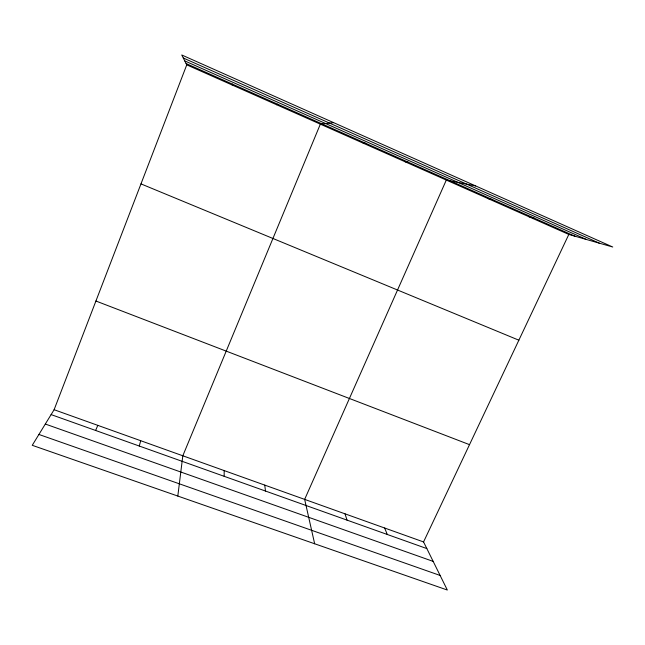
<?xml version="1.0" encoding="UTF-8"?>
<svg xmlns="http://www.w3.org/2000/svg" width="645" height="645" viewBox="0 0 645 645"><rect width="100%" height="100%" fill="white"/><g stroke="black" fill="none" stroke-linecap="round" stroke-linejoin="round"><path stroke-width="0.97" d="M177.81 496.061L182.817 455.781L320.339 124.154L333.578 122.623M232.176 85.019L232.353 84.068M139.272 446.042L140.707 440.712M54.107 409.72L423.555 541.937L447.332 590.03L32.25 445.308L54.107 409.72L186.76 64.855L181.737 54.97L612.75 247.011L568.817 234.449L186.76 64.855M95.613 430.465L97.806 425.361M423.555 541.937L568.817 234.449M276.689 104.78L277.697 104.208M363.143 143.15L365.715 143.295M405.125 161.79L408.43 162.266M475.639 185.921L446.316 180.068L304.65 499.383L314.655 543.775M487.943 198.547L492.651 199.668M528.771 216.672L534.157 218.099M38.918 434.456L440.132 575.461M45.319 424.039L433.182 561.4M51.116 414.598L426.845 548.581M95.92 301.022L469.52 444.655M140.973 183.89L518.862 340.197M183.285 58.002L599.374 243.189M184.752 60.904L586.515 239.513M186.074 63.516L574.856 236.175M384.638 528.005L387.306 534.487M345.002 513.823L347.042 520.128M264.764 485.113L265.482 491.047M224.162 470.576L224.186 476.316"/></g></svg>
